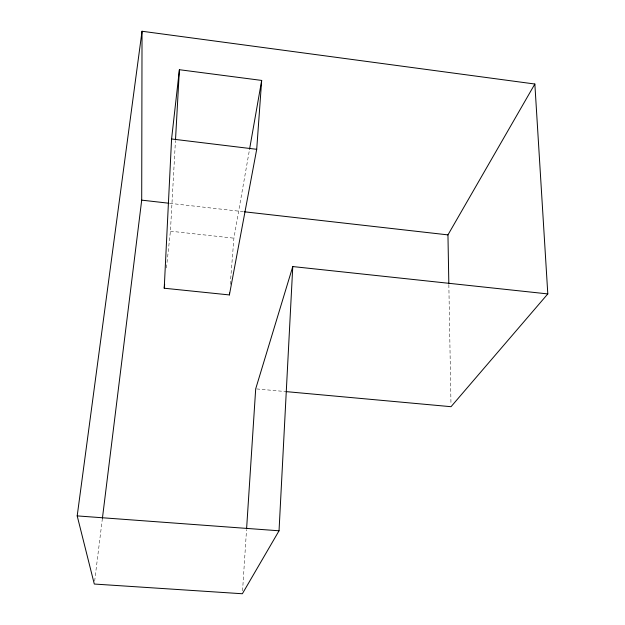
<?xml version="1.0" encoding="UTF-8"?>
<svg xmlns="http://www.w3.org/2000/svg" width="625" height="625" viewBox="0 0 625 625"><rect width="100%" height="100%" fill="white"/><g stroke="black" fill="none" stroke-linecap="round" stroke-linejoin="round"><path stroke-width="0.47" stroke-dasharray="3.12 2.34" d="M166.438 267.922L170.422 231.188L175.453 140.727M242.555 590.836L246.539 529.656M230.242 284.344L233.906 238.172L249.391 150.219M94.648 581.141L102.414 518.289M256.672 388.93L284.852 391.508M170.422 231.188L233.906 238.172M169.805 203.328L243.461 211.687M448.844 284.672L450.992 404.742"/><path stroke-width="0.94" d="M102.414 518.289L141.703 200.141L142.031 31.25L534.852 84.023L547.805 293.914L451.031 406.695L285.828 391.594M164.227 288.227L171.578 138.977L179.398 69.711L261.672 80.422L256.711 149.312L229.398 294.93L164.227 288.227L164.648 284.359M142.031 31.25L77.195 515.898L94.297 584.039L242.367 593.75L279.039 530.789L292.773 266.562L547.805 293.914M175.508 139.75L179.398 69.711M246.602 528.688L255.695 388.844L292.773 266.562M229.398 294.93L229.555 293.008M249.555 149.258L261.672 80.422M448.828 283.695L447.953 234.883L534.852 84.023M77.195 515.898L279.039 530.789M141.703 200.141L168.836 203.219M244.43 211.797L447.953 234.883M171.578 138.977L256.711 149.312"/></g></svg>
